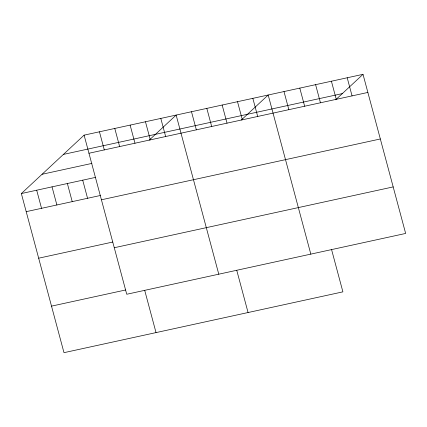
<?xml version="1.0" encoding="UTF-8"?>
<svg xmlns="http://www.w3.org/2000/svg" width="427" height="427" viewBox="0 0 427 427"><rect width="100%" height="100%" fill="white"/><g stroke="black" fill="none" stroke-linecap="round" stroke-linejoin="round"><path stroke-width="0.64" d="M331.592 249.667L342.897 291.854L63.986 352.67L21.35 193.554L84.103 135.145L363.014 74.33L405.65 233.446L126.739 294.262L84.103 135.145M149.274 140.088L176.143 115.076L218.779 274.193M241.314 120.019L268.183 95.007L310.819 254.124M335.67 99.785L363.014 74.33M63.393 154.419L342.305 93.604M88.955 153.256L367.866 92.44M42.059 174.28L91.912 163.408M21.35 193.554L95.493 177.386M26.202 211.664L100.345 195.497M101.423 199.788L380.334 138.972M38.67 258.196L112.813 242.029M114.271 247.729L393.182 186.914M51.518 306.138L125.661 289.97M347.21 77.773L352.061 95.883M331.405 81.221L336.257 99.331M315.601 84.669L320.453 102.779M299.797 88.111L304.648 106.222M283.992 91.559L288.844 109.67M252.843 98.349L257.7 116.459M237.503 101.695L242.36 119.806M222.163 105.042L227.02 123.152M206.823 108.383L211.68 126.493M236.761 270.344L248.066 312.532M191.483 111.73L196.34 129.84M160.803 118.418L165.655 136.528M145.463 121.764L150.315 139.875M130.123 125.111L134.975 143.221M114.783 128.452L119.635 146.562M144.721 290.413L156.026 332.601M99.443 131.799L104.295 149.909M82.71 180.173L87.562 198.288M67.37 183.519L72.222 201.629M52.03 186.866L56.882 204.976M36.69 190.207L41.542 208.323"/></g></svg>
